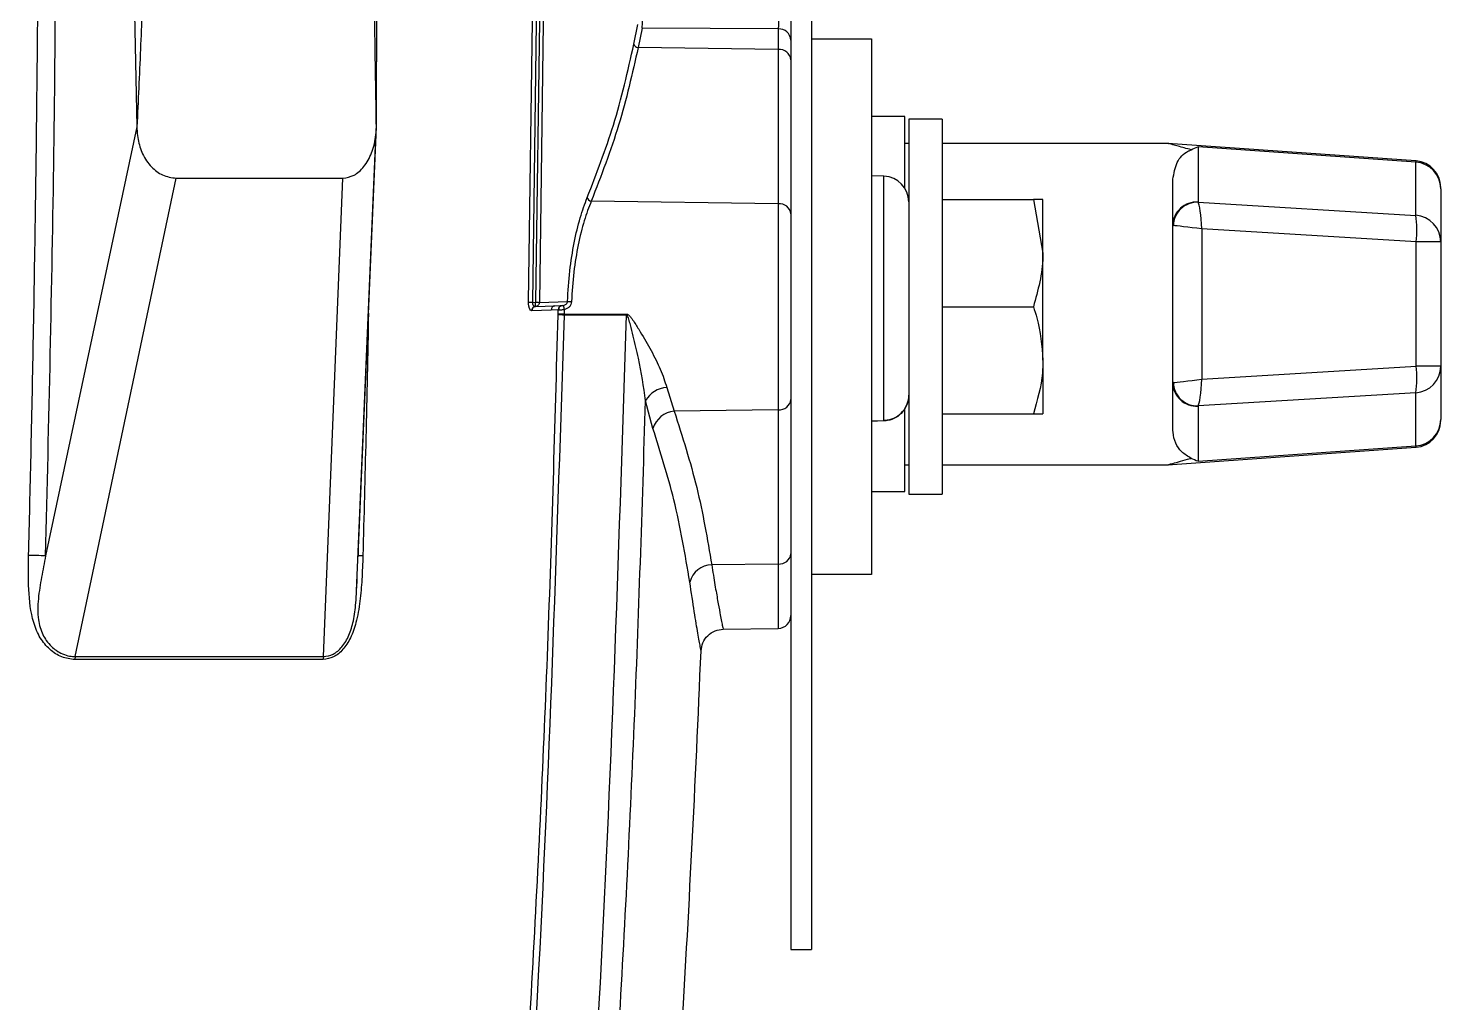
# Model space of a CAD drawing. Extents: x 11 to 120, y 2 to 94.
# Drawn here: x 57.107 to 60.403, y 8.698 to 10.972 of the extents above; entities that cross this region are included whole.
import ezdxf

# ---------------------------------------------------------------- set-up
doc = ezdxf.new("R2010")
doc.units = 0
doc.header["$MEASUREMENT"] = 0
doc.layers.add('OBJECT', color=7, linetype='CONTINUOUS')

msp = doc.modelspace()

# ---------------------------------------------------------------- linework, layer by layer
at = {"layer": 'OBJECT'}
for p, q in [((57.3414, 11.6225), (57.3608, 10.7425)), ((57.9195, 10.7425), (57.922, 11.6225)), ((58.2744, 10.333), (58.2924, 11.6225)), ((58.3013, 11.6225), (58.2833, 10.3328)), ((58.3086, 11.6225), (58.2907, 10.333)), ((58.3175, 11.6225), (58.2996, 10.3328)), ((58.8865, 11.6225), (58.8865, 8.8225)), ((58.9345, 11.6225), (58.9345, 8.8225)), ((58.5203, 10.9356), (58.5296, 10.9812)), ((58.5394, 10.9725), (58.53, 10.9275)), ((58.857, 10.9708), (58.5394, 10.9725)), ((58.857, 10.9708), (58.857, 10.9229)), ((58.9345, 10.9475), (59.0745, 10.9475)), ((59.0745, 10.9475), (59.0745, 9.6975)), ((58.857, 10.9229), (58.53, 10.9275)), ((58.857, 10.9229), (58.857, 10.5629)), ((57.3608, 10.7425), (57.1477, 9.7413)), ((57.877, 9.7413), (57.9195, 10.7425)), ((59.1525, 10.7663), (59.0745, 10.7663)), ((59.1525, 10.7652), (59.1525, 10.7663)), ((59.1525, 10.5986), (59.1525, 10.7652)), ((59.2395, 10.76), (59.1615, 10.76)), ((59.1615, 10.76), (59.1615, 9.885)), ((59.2395, 10.76), (59.2395, 9.885)), ((57.8733, 9.6598), (57.9189, 10.7343)), ((59.1615, 10.7038), (59.1525, 10.7038)), ((59.7676, 10.7038), (59.2395, 10.7038)), ((60.3444, 10.6631), (59.7661, 10.7038)), ((60.3444, 10.6599), (59.8363, 10.6956)), ((59.8363, 10.6956), (59.8363, 10.5667)), ((60.3444, 10.5358), (60.3444, 10.6599)), ((57.2167, 9.506), (57.4523, 10.6225)), ((57.4523, 10.6225), (57.8412, 10.6225)), ((57.7959, 9.506), (57.8412, 10.6225)), ((59.1036, 10.627), (59.0745, 10.628)), ((59.1036, 10.0574), (59.1036, 10.627)), ((59.7775, 10.5122), (59.7775, 10.6199)), ((60.4025, 10.5979), (60.4025, 10.6007)), ((60.4025, 10.5979), (60.4025, 10.4739)), ((58.857, 10.5629), (58.4207, 10.569)), ((58.857, 10.5629), (58.857, 10.0821)), ((59.2395, 10.5725), (59.4522, 10.5725)), ((59.4522, 10.5725), (59.4745, 10.4475)), ((59.4745, 10.4475), (59.4745, 10.5725)), ((59.8365, 10.5665), (60.3444, 10.5358)), ((59.7775, 10.1454), (59.7775, 10.5122)), ((59.8455, 10.5041), (59.8455, 10.1535)), ((60.3455, 10.4739), (59.8455, 10.5041)), ((59.4745, 10.1975), (59.4745, 10.4475)), ((60.3455, 10.1837), (60.3455, 10.4739)), ((60.4025, 10.4739), (60.3455, 10.4739)), ((60.4025, 10.4739), (60.4025, 10.1837)), ((58.327, 10.3149), (58.282, 10.3133)), ((58.2833, 10.3328), (58.2907, 10.333)), ((58.2908, 10.323), (58.336, 10.3246)), ((58.2996, 10.3328), (58.3653, 10.3351)), ((58.3435, 10.3155), (58.327, 10.3149)), ((58.336, 10.3246), (58.3527, 10.3252)), ((58.3433, 10.3049), (58.3435, 10.3155)), ((58.3435, 10.3155), (58.3447, 10.3155)), ((58.3527, 10.3252), (58.353, 10.3252)), ((58.3574, 10.3158), (58.3572, 10.3053)), ((59.2395, 10.3225), (59.4522, 10.3225)), ((58.282, 10.3133), (58.2817, 10.3133)), ((58.3433, 10.3033), (58.3433, 10.3049)), ((58.3572, 10.3053), (58.5032, 10.3054)), ((58.3572, 10.3032), (58.3572, 10.3053)), ((58.5032, 10.3032), (58.3572, 10.3032)), ((59.4745, 10.1975), (59.4745, 10.0725)), ((59.8455, 10.1535), (60.3455, 10.1837)), ((60.4025, 10.1837), (60.3455, 10.1837)), ((60.4025, 10.1837), (60.4025, 10.0596)), ((58.5968, 10.1342), (58.6143, 10.0787)), ((59.7775, 10.0376), (59.7775, 10.1454)), ((60.3444, 10.1217), (59.8365, 10.091)), ((60.3444, 9.9977), (60.3444, 10.1217)), ((58.5647, 10.0384), (58.5475, 10.1033)), ((59.8363, 10.0909), (59.8363, 9.9619)), ((58.857, 10.0821), (58.6143, 10.0787)), ((58.857, 10.0821), (58.857, 9.7221)), ((59.0745, 10.0564), (59.1036, 10.0574)), ((59.1036, 10.0561), (59.0745, 10.0551)), ((59.1525, 9.8913), (59.1525, 10.0833)), ((59.2395, 10.0725), (59.4522, 10.0725)), ((59.4522, 10.0725), (59.4745, 10.0725)), ((60.4025, 10.0568), (60.4025, 10.0596)), ((59.7661, 9.9538), (60.3444, 9.9945)), ((59.8363, 9.9619), (60.3444, 9.9977)), ((59.1525, 9.9538), (59.1615, 9.9538)), ((59.2395, 9.9538), (59.7676, 9.9538)), ((59.0745, 9.8913), (59.1525, 9.8913)), ((59.1615, 9.885), (59.2395, 9.885)), ((57.1477, 9.7413), (57.1477, 9.7412)), ((57.8772, 9.7535), (57.877, 9.7413)), ((57.877, 9.7412), (57.8781, 9.7415)), ((58.857, 9.7221), (58.7017, 9.72)), ((58.857, 9.7221), (58.857, 9.572)), ((59.0745, 9.6975), (58.9345, 9.6975)), ((58.7284, 9.5698), (58.857, 9.572)), ((57.2167, 9.506), (57.2163, 9.499)), ((58.8865, 8.8225), (58.9345, 8.8225))]:
    msp.add_line(p, q, dxfattribs=at)
at = {"layer": 'OBJECT', "flags": 128}
for points in [[(60.3444, 10.6631), (60.3444, 10.6627), (60.3444, 10.6599)], [(60.3444, 9.9977), (60.3444, 9.9948), (60.3444, 9.9945)]]:
    msp.add_lwpolyline(points, dxfattribs=at)
at = {"layer": 'OBJECT'}
for centre, radius, start, end in [((58.8585, 10.9427), 0.0281, 4.3938, 92.9764), ((58.5302, 10.9376), 0.0101, 191.1927, 269.0174), ((58.8593, 10.8957), 0.0274, 6.9119, 94.791), ((60.3402, 10.5978), 0.0623, 0.1685, 86.2003), ((60.34, 10.6007), 0.0625, 0, 85.3404), ((59.1015, 10.567), 0.06, 0, 88), ((58.422, 10.5801), 0.0112, 194.9239, 262.9659), ((58.8593, 10.5357), 0.0274, 6.9118, 94.7911), ((59.8324, 10.512), 0.0549, 85.8342, 179.7972), ((59.8346, 10.5107), 0.0558, 88.073, 178.7013), ((60.1153, 10.5008), 0.2317, 353.3232, 8.6886), ((60.3402, 10.4737), 0.0623, 0.1685, 86.2003), ((58.4195, 15.2562), 4.9253, 268.312, 268.4157), ((58.2915, 10.3133), 0.00976, 94.9413, 180.0123), ((58.2916, 10.3134), 0.00963, 94.8834, 180.831), ((58.2131, 10.3279), 0.0778, 356.3853, 3.7493), ((58.3366, 10.3149), 0.00968, 93.6299, 180.4268), ((58.3532, 10.3155), 0.00971, 93.4806, 180.267), ((58.354, 10.316), 0.00929, 96.2511, 182.924), ((58.5613, 10.3568), 0.208, 188.6789, 191.3627), ((58.3778, 10.4494), 0.115, 263.7486, 268.3927), ((58.3542, 10.1835), 0.1219, 88.5459, 95.106), ((58.3442, 9.8205), 0.4828, 88.452, 90.1066), ((60.1836, 10.3043), 1.6804, 179.9629, 180.0371), ((60.1153, 10.1567), 0.2317, 351.3114, 6.6768), ((60.3402, 10.1839), 0.0623, 273.7997, 359.8315), ((58.6006, 10.0732), 0.0611, 93.5923, 150.4436), ((59.8324, 10.1456), 0.0549, 180.2029, 274.1658), ((59.8346, 10.1468), 0.0558, 181.2987, 271.927), ((58.8593, 10.1094), 0.0274, 265.2089, 353.0882), ((58.6198, 10.0212), 0.0578, 95.5325, 162.7297), ((59.0895, 10.0568), 0.0141, 357.3809, 2.6191), ((60.3402, 10.0598), 0.0623, 273.7997, 359.8315), ((60.34, 10.0568), 0.0625, 274.4673, 0), ((58.8593, 9.7494), 0.0274, 265.209, 353.0881), ((58.7017, 9.6674), 0.0525, 89.9346, 166.1919), ((58.8565, 9.602), 0.03, 271, 0), ((8.0605, 11.6225), 50.66, 356.57471, 357.62076)]:
    msp.add_arc(centre, radius, start, end, dxfattribs=at)
for centre, major_axis, ratio, start_param, end_param in [((59.8438, 10.5662), (0.0075, -0.00053), 0.113367, 3.149676, 3.355799), ((59.84, 10.5041), (-0.0042, 0.0629), 0.086265, 4.70661, 6.158549), ((59.84, 10.5117), (0.0625, -0.0005), 0.013671, 3.141708, 3.347832), ((59.84, 10.5041), (0.0625, -0.0079), 0.010931, 1.484918, 2.936857), ((59.84, 10.1535), (0.0625, 0.0079), 0.010931, 3.346328, 4.798268), ((59.84, 10.1535), (0.0042, 0.0629), 0.086265, 3.266229, 4.718168), ((59.84, 10.1459), (0.0625, 0.0005), 0.013671, 2.935354, 3.141477), ((59.8438, 10.0914), (0.0075, 0.00053), 0.113367, 2.927386, 3.13351)]:
    msp.add_ellipse(centre, major_axis=major_axis, ratio=ratio, start_param=start_param, end_param=end_param, dxfattribs=at)
for points, knots in [([(57.108, 9.742), (57.11, 9.8197), (57.1141, 9.9847), (57.1194, 10.2462), (57.1241, 10.5266), (57.1277, 10.8094), (57.1303, 11.0851), (57.1318, 11.3538), (57.132, 11.533), (57.1321, 11.6225)], [0, 0, 0, 0, 0.1241053, 0.2632119, 0.41732, 0.5714285, 0.7142858, 0.857143, 1, 1, 1, 1]), ([(57.1477, 9.7412), (57.1553, 10.0547), (57.1704, 10.6816), (57.1726, 11.3089), (57.1737, 11.6225)], [0, 0, 0, 0, 0.500002, 1, 1, 1, 1]), ([(57.3859, 11.6225), (57.3857, 11.5676), (57.3852, 11.4527), (57.3815, 11.2781), (57.376, 11.1001), (57.3691, 10.9216), (57.3636, 10.8029), (57.3608, 10.7425)], [0, 0, 0, 0, 0.1871445, 0.3913482, 0.5951248, 0.793954, 1, 1, 1, 1]), ([(57.9195, 10.7425), (57.9185, 10.8029), (57.9166, 10.9216), (57.9138, 11.1001), (57.9113, 11.2781), (57.9095, 11.4527), (57.9092, 11.5676), (57.9091, 11.6225)], [0, 0, 0, 0, 0.206023, 0.404822, 0.608638, 0.812834, 1, 1, 1, 1]), ([(58.5394, 10.9725), (58.5395, 10.974), (58.5399, 10.9769), (58.5402, 10.9832), (58.5405, 10.9905), (58.5406, 10.9957), (58.5406, 10.9982)], [0, 0, 0, 0, 0.249779, 0.499583, 0.749654, 1, 1, 1, 1]), ([(58.8573, 10.9967), (58.8573, 10.9941), (58.8573, 10.9889), (58.8573, 10.9816), (58.8572, 10.9753), (58.8571, 10.9723), (58.857, 10.9708)], [0, 0, 0, 0, 0.2493403, 0.4997058, 0.7496603, 1, 1, 1, 1]), ([(58.4113, 10.5772), (58.433, 10.6334), (58.4788, 10.7517), (58.506, 10.8722), (58.5203, 10.9356)], [0, 0, 0, 0, 0.4742798, 1, 1, 1, 1]), ([(58.53, 10.9275), (58.5164, 10.867), (58.4893, 10.7464), (58.4435, 10.628), (58.4207, 10.569)], [0, 0, 0, 0, 0.501523, 1, 1, 1, 1]), ([(57.3608, 10.7425), (57.3609, 10.7387), (57.361, 10.7288), (57.3639, 10.707), (57.3732, 10.6771), (57.3934, 10.6479), (57.4209, 10.6272), (57.4416, 10.6241), (57.4523, 10.6225)], [0, 0, 0, 0, 0.061294, 0.157977, 0.353026, 0.568966, 0.7756, 1, 1, 1, 1]), ([(57.8412, 10.6225), (57.8501, 10.624), (57.8678, 10.627), (57.8915, 10.6482), (57.9091, 10.6794), (57.9179, 10.7131), (57.919, 10.7343), (57.9195, 10.7425)], [0, 0, 0, 0, 0.217935, 0.435232, 0.661573, 0.868603, 1, 1, 1, 1]), ([(59.8202, 10.6889), (59.8094, 10.6918), (59.7928, 10.6963), (59.7751, 10.7012), (59.7657, 10.7039), (59.7672, 10.7035), (59.7676, 10.7034)], [0, 0, 0, 0, 0.3804126, 0.5856168, 0.892028, 1, 1, 1, 1]), ([(59.7775, 10.6199), (59.7801, 10.6338), (59.7854, 10.6622), (59.8028, 10.6811), (59.8181, 10.6879), (59.8202, 10.6889)], [0, 0, 0, 0, 0.454626, 0.927986, 1, 1, 1, 1]), ([(59.8202, 10.6889), (59.8255, 10.6915), (59.8309, 10.6941), (59.8363, 10.6956), (59.8363, 10.6956)], [0, 0, 0, 0, 0.98272, 1, 1, 1, 1]), ([(58.3653, 10.3351), (58.3668, 10.359), (58.3697, 10.4067), (58.3804, 10.473), (58.3944, 10.532), (58.4056, 10.5622), (58.4113, 10.5772)], [0, 0, 0, 0, 0.2512016, 0.5002766, 0.7505016, 1, 1, 1, 1]), ([(58.4207, 10.569), (58.415, 10.5545), (58.4038, 10.5253), (58.3898, 10.4681), (58.379, 10.4039), (58.3761, 10.3576), (58.3746, 10.3344)], [0, 0, 0, 0, 0.2496846, 0.4999809, 0.7489812, 1, 1, 1, 1]), ([(59.4745, 10.5725), (59.4745, 10.5725), (59.4742, 10.5725), (59.4628, 10.5725), (59.4522, 10.5725)], [0, 0, 0, 0, 0.070214, 1, 1, 1, 1]), ([(59.4745, 10.4475), (59.4745, 10.4446), (59.4742, 10.4024), (59.4628, 10.361), (59.4522, 10.3225)], [0, 0, 0, 0, 0.070214, 1, 1, 1, 1]), ([(58.2817, 10.3133), (58.2808, 10.3136), (58.2788, 10.3142), (58.2767, 10.3179), (58.2755, 10.3218), (58.2748, 10.3252), (58.2744, 10.329), (58.2744, 10.3317), (58.2744, 10.333)], [0, 0, 0, 0, 0.250461, 0.499095, 0.623969, 0.749217, 0.874879, 1, 1, 1, 1]), ([(58.2833, 10.3328), (58.2833, 10.3321), (58.2833, 10.3307), (58.2837, 10.3287), (58.2844, 10.3269), (58.2857, 10.325), (58.2878, 10.3234), (58.2896, 10.3232), (58.2907, 10.323)], [0, 0, 0, 0, 0.115863, 0.235626, 0.362968, 0.500968, 0.715692, 1, 1, 1, 1]), ([(58.2907, 10.333), (58.2916, 10.333), (58.2935, 10.333), (58.2961, 10.3329), (58.2983, 10.3328), (58.2991, 10.3328), (58.2996, 10.3328)], [0, 0, 0, 0, 0.250007, 0.500033, 0.750052, 1, 1, 1, 1]), ([(58.2907, 10.323), (58.2907, 10.323), (58.2908, 10.323), (58.2908, 10.323), (58.2908, 10.323)], [0, 0, 0, 0, 0.505478, 1, 1, 1, 1]), ([(58.2996, 10.3328), (58.2995, 10.3319), (58.2994, 10.3304), (58.2985, 10.3281), (58.2969, 10.3257), (58.2943, 10.3238), (58.2921, 10.3231), (58.291, 10.323), (58.2908, 10.323)], [0, 0, 0, 0, 0.165751, 0.304542, 0.500524, 0.75897, 0.963227, 1, 1, 1, 1]), ([(58.3447, 10.3155), (58.3455, 10.3155), (58.3469, 10.3155), (58.3501, 10.3156), (58.3536, 10.3157), (58.3561, 10.3158), (58.3574, 10.3158)], [0, 0, 0, 0, 0.2526722, 0.5023033, 0.7509138, 1, 1, 1, 1]), ([(58.353, 10.3252), (58.3534, 10.3252), (58.3539, 10.3252), (58.3549, 10.3253), (58.3555, 10.3254), (58.3557, 10.3254)], [0, 0, 0, 0, 0.567945, 0.802836, 1, 1, 1, 1]), ([(58.3557, 10.3254), (58.3569, 10.3257), (58.3594, 10.3264), (58.3624, 10.3286), (58.3646, 10.3315), (58.3651, 10.3339), (58.3653, 10.3351)], [0, 0, 0, 0, 0.263892, 0.519208, 0.764227, 1, 1, 1, 1]), ([(58.3746, 10.3344), (58.3742, 10.3321), (58.3735, 10.3276), (58.3695, 10.3219), (58.3641, 10.3176), (58.3596, 10.3164), (58.3574, 10.3158)], [0, 0, 0, 0, 0.249806, 0.499823, 0.747006, 1, 1, 1, 1]), ([(59.4522, 10.3225), (59.455, 10.3139), (59.4681, 10.2732), (59.4717, 10.2309), (59.4745, 10.1975)], [0, 0, 0, 0, 0.211001, 1, 1, 1, 1]), ([(57.901, 10.3074), (57.8991, 10.2105), (57.8953, 10.022), (57.8903, 9.8336), (57.8879, 9.742)], [0, 0, 0, 0, 0.5137368, 1, 1, 1, 1]), ([(58.019, 5.7356), (58.0471, 5.9795), (58.1044, 6.4764), (58.1764, 7.2365), (58.2375, 8.0033), (58.2856, 8.7709), (58.3221, 9.5336), (58.3362, 10.0457), (58.3433, 10.3033)], [0, 0, 0, 0, 0.160827, 0.327495, 0.500007, 0.664527, 0.83119, 1, 1, 1, 1]), ([(58.3572, 10.3032), (58.3407, 9.7942), (58.3077, 8.776), (58.1997, 7.2519), (58.0884, 6.2397), (58.0328, 5.734)], [0, 0, 0, 0, 0.3333562, 0.6669607, 1, 1, 1, 1]), ([(58.1686, 5.6388), (58.2259, 6.1551), (58.3406, 7.1884), (58.4521, 8.7443), (58.4862, 9.7837), (58.5032, 10.3032)], [0, 0, 0, 0, 0.333112, 0.666662, 1, 1, 1, 1]), ([(58.5032, 10.3054), (58.5036, 10.3054), (58.5046, 10.3053), (58.5067, 10.3044), (58.5098, 10.3019), (58.5148, 10.2957), (58.5234, 10.283), (58.5395, 10.257), (58.5607, 10.2201), (58.5835, 10.176), (58.5924, 10.1482), (58.5968, 10.1342)], [0, 0, 0, 0, 0.006485, 0.013719, 0.031593, 0.062972, 0.125806, 0.2514, 0.500146, 0.748658, 1, 1, 1, 1]), ([(58.5475, 10.1033), (58.5427, 10.1362), (58.5354, 10.186), (58.5209, 10.2457), (58.5133, 10.276), (58.5091, 10.2911), (58.5067, 10.2983), (58.5053, 10.3015), (58.5043, 10.3028), (58.5037, 10.3031), (58.5034, 10.3032), (58.5033, 10.3032), (58.5032, 10.3032)], [0, 0, 0, 0, 0.496699, 0.7520312, 0.8811108, 0.944765, 0.975296, 0.9892337, 0.9951733, 0.9976836, 0.9988504, 1, 1, 1, 1]), ([(59.4745, 10.1975), (59.4743, 10.1877), (59.4732, 10.1454), (59.4613, 10.1042), (59.4522, 10.0725)], [0, 0, 0, 0, 0.231849, 1, 1, 1, 1]), ([(58.2173, 5.6333), (58.2453, 5.8726), (58.302, 6.3592), (58.3741, 7.103), (58.4358, 7.8529), (58.4852, 8.6037), (58.5237, 9.35), (58.5395, 9.8512), (58.5475, 10.1033)], [0, 0, 0, 0, 0.1611428, 0.3277987, 0.4999716, 0.6645325, 0.8312073, 1, 1, 1, 1]), ([(59.1036, 10.0574), (59.1065, 10.0576), (59.1161, 10.0584), (59.132, 10.0643), (59.1482, 10.0774), (59.1589, 10.0954), (59.1615, 10.1091), (59.1615, 10.1159), (59.1615, 10.1161)], [0, 0, 0, 0, 0.093063, 0.311107, 0.536525, 0.766297, 0.99553, 1, 1, 1, 1]), ([(59.1615, 10.1161), (59.1615, 10.1159), (59.1615, 10.1148), (59.1614, 10.1121), (59.1608, 10.1052), (59.1576, 10.0926), (59.1482, 10.0765), (59.132, 10.0631), (59.1161, 10.0571), (59.1065, 10.0563), (59.1036, 10.0561)], [0, 0, 0, 0, 0.004468, 0.036716, 0.090607, 0.234341, 0.463859, 0.689062, 0.906977, 1, 1, 1, 1]), ([(58.6143, 10.0787), (58.6332, 10.0195), (58.6711, 9.9008), (58.6915, 9.7803), (58.7017, 9.72)], [0, 0, 0, 0, 0.498788, 1, 1, 1, 1]), ([(58.6507, 9.68), (58.6399, 9.7442), (58.6196, 9.8645), (58.5821, 9.9831), (58.5647, 10.0384)], [0, 0, 0, 0, 0.5337315, 1, 1, 1, 1]), ([(59.8202, 9.9687), (59.8125, 9.9734), (59.7905, 9.9868), (59.7784, 10.0132), (59.7776, 10.0351), (59.7775, 10.0376)], [0, 0, 0, 0, 0.324578, 0.922743, 1, 1, 1, 1]), ([(59.7676, 9.9542), (59.7676, 9.9542), (59.7674, 9.9542), (59.782, 9.9583), (59.8023, 9.9639), (59.8193, 9.9685), (59.8202, 9.9687)], [0, 0, 0, 0, 0.200382, 0.415073, 0.971023, 1, 1, 1, 1]), ([(59.8363, 9.9619), (59.8363, 9.962), (59.8309, 9.9634), (59.8255, 9.9661), (59.8202, 9.9687)], [0, 0, 0, 0, 0.01728, 1, 1, 1, 1]), ([(57.2163, 9.499), (57.2058, 9.5003), (57.1849, 9.503), (57.1567, 9.5216), (57.1338, 9.5492), (57.1141, 9.5963), (57.1069, 9.6629), (57.1076, 9.7156), (57.108, 9.742)], [0, 0, 0, 0, 0.125022, 0.250259, 0.372598, 0.500558, 0.75017, 1, 1, 1, 1]), ([(57.1477, 9.7412), (57.1406, 9.7414), (57.1264, 9.7418), (57.1141, 9.7419), (57.108, 9.742)], [0, 0, 0, 0, 0.499995, 1, 1, 1, 1]), ([(57.1477, 9.7412), (57.1445, 9.7246), (57.1381, 9.6914), (57.1298, 9.6419), (57.1281, 9.5954), (57.1378, 9.5626), (57.1496, 9.5425), (57.1602, 9.5302), (57.1731, 9.5196), (57.1874, 9.5117), (57.2025, 9.5067), (57.2124, 9.5063), (57.2167, 9.506)], [0, 0, 0, 0, 0.167654, 0.336418, 0.499288, 0.624454, 0.681334, 0.749951, 0.80526, 0.875043, 0.945879, 1, 1, 1, 1]), ([(57.8879, 9.742), (57.8873, 9.7234), (57.8861, 9.6879), (57.8818, 9.6351), (57.8739, 9.5881), (57.8601, 9.5491), (57.8419, 9.5214), (57.8198, 9.5029), (57.8035, 9.5003), (57.7954, 9.499)], [0, 0, 0, 0, 0.175155, 0.335953, 0.499736, 0.628069, 0.749937, 0.875048, 1, 1, 1, 1]), ([(57.8781, 9.7415), (57.8783, 9.7416), (57.8787, 9.7418), (57.8841, 9.7419), (57.8879, 9.742)], [0, 0, 0, 0, 0.289703, 1, 1, 1, 1]), ([(57.8732, 9.6598), (57.8735, 9.6645), (57.8742, 9.6756), (57.8747, 9.6865), (57.8749, 9.6929)], [0, 0, 0, 0, 0.41689, 1, 1, 1, 1]), ([(58.7017, 9.72), (58.7043, 9.7039), (58.7093, 9.6728), (58.7157, 9.6361), (58.7221, 9.6015), (58.7267, 9.5778), (58.729, 9.5667), (58.7284, 9.5698), (58.7284, 9.5698)], [0, 0, 0, 0, 0.174293, 0.336705, 0.499668, 0.754282, 0.998981, 1, 1, 1, 1]), ([(57.7959, 9.506), (57.8036, 9.5072), (57.8189, 9.5096), (57.8397, 9.5275), (57.8563, 9.5546), (57.8672, 9.5908), (57.8715, 9.627), (57.8727, 9.6503), (57.8732, 9.6598)], [0, 0, 0, 0, 0.169476, 0.339573, 0.508222, 0.676895, 0.867999, 1, 1, 1, 1]), ([(58.6768, 9.5195), (58.6765, 9.5215), (58.6757, 9.5255), (58.6699, 9.558), (58.6614, 9.6075), (58.6543, 9.6558), (58.6507, 9.68)], [0, 0, 0, 0, 0.249549, 0.499968, 0.749833, 1, 1, 1, 1]), ([(58.6768, 9.5195), (58.6778, 9.5258), (58.6797, 9.539), (58.6918, 9.5557), (58.7088, 9.5673), (58.722, 9.569), (58.7284, 9.5698)], [0, 0, 0, 0, 0.240856, 0.500001, 0.759147, 1, 1, 1, 1]), ([(57.7954, 9.499), (57.7079, 9.499), (57.5328, 9.4989), (57.3218, 9.499), (57.2163, 9.499)], [0, 0, 0, 0, 0.500002, 1, 1, 1, 1]), ([(57.2167, 9.506), (57.3222, 9.5061), (57.5333, 9.5061), (57.7084, 9.5061), (57.7959, 9.506)], [0, 0, 0, 0, 0.499778, 1, 1, 1, 1]), ([(57.7959, 9.506), (57.7958, 9.5049), (57.7955, 9.5025), (57.7954, 9.5002), (57.7954, 9.499)], [0, 0, 0, 0, 0.5, 1, 1, 1, 1])]:
    msp.add_open_spline(points, degree=3, knots=knots, dxfattribs=at)

doc.saveas('drawing.dxf')
